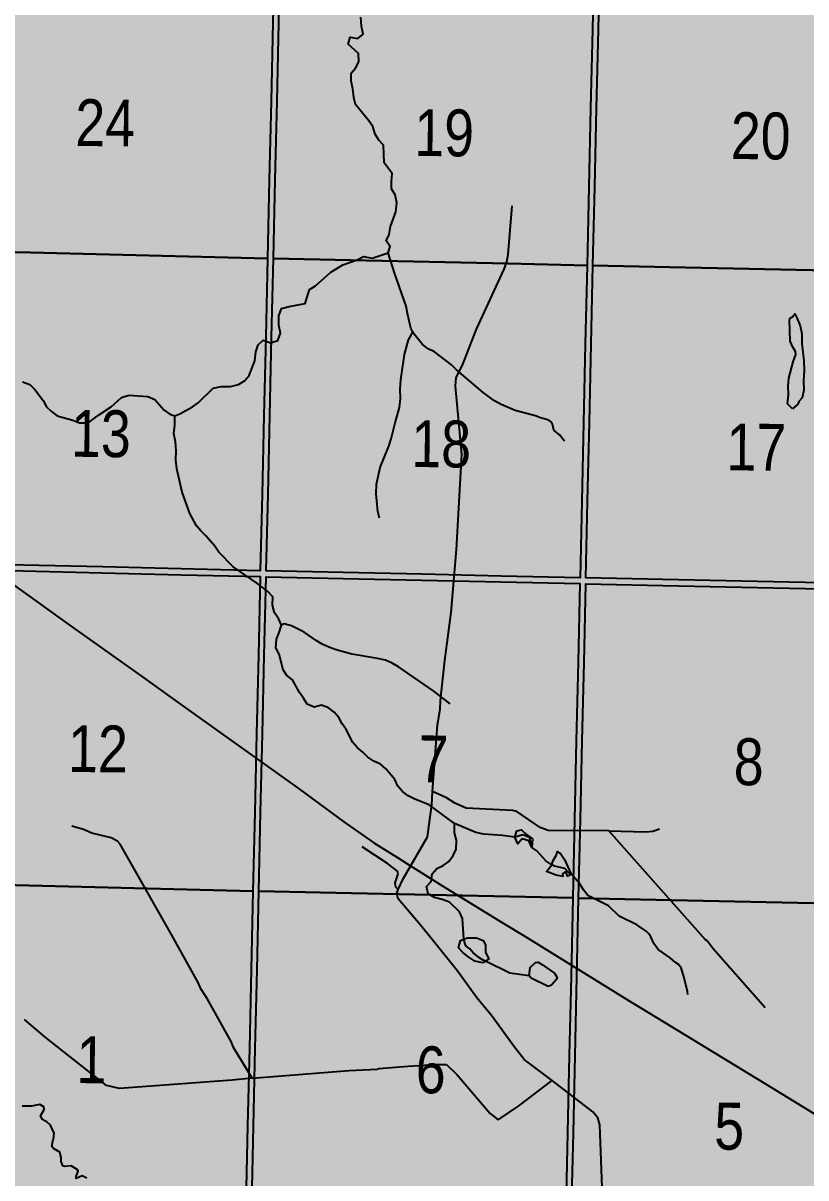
# Model space of a CAD drawing. Extents: x 406396 to 410344, y 6062839 to 6066265.
# Drawn here: x 409331.5 to 409464.7, y 6063606.8 to 6063803.4 of the extents above; entities that cross this region are included whole.
import ezdxf

# ---------------------------------------------------------------- set-up
doc = ezdxf.new("R2010")
doc.units = 0
doc.header["$LTSCALE"] = 5
doc.linetypes.add('DASHED2', pattern=[9.525, 6.35, -3.175])
for name, color, linetype in [('39', 28, 'Continuous'), ('Quarters', 8, 'Continuous'), ('RoadSeg', 57, 'DASHED2'), ('T-WATER', 160, 'Continuous')]:
    doc.layers.add(name, color=color, linetype=linetype)
doc.layers.add('ROUTE-MAP-BACKGROUND-H', color=7, linetype='Continuous', true_color=0xf0ebff)
doc.styles.add('120', font='ARIALN.TTF', dxfattribs={"height": 13})
doc.linetypes.add('TRACKS', pattern='A,3.81,[130,ltypeshp1.shx,S=6.35,R=0,X=0,Y=0],3.81', length=7.62)

msp = doc.modelspace()

# ---------------------------------------------------------------- hatches: boundary and pattern name
at = {"layer": 'ROUTE-MAP-BACKGROUND-H'}
h = msp.add_hatch(color=256, dxfattribs=at)
h.dxf.hatch_style = 1
h.paths.add_polyline_path([(410258.66, 6063255.58), (410260.58, 6063368.34), (410268.76, 6064233.9), (408843.43, 6064264.01), (408831.79, 6063292.96), (408823.13, 6062965.95), (408855.63, 6062965.09), (408869, 6062964.74), (410253.21, 6062935.45)])

# ---------------------------------------------------------------- linework, layer by layer
at = {"layer": '39', "linetype": 'TRACKS', "ltscale": 0.1, "flags": 128}
msp.add_lwpolyline([(409272.02, 6063836.82), (409271.32, 6063838.78), (409271.18, 6063839.93), (409271.21, 6063840.87), (409271.57, 6063842), (409271.73, 6063842.36), (409272.87, 6063844.9), (409272.85, 6063847.18), (409272.77, 6063847.86), (409272.11, 6063849.4), (409267.58, 6063856.61), (409266.84, 6063857.77), (409266.3, 6063858.53), (409265.25, 6063859.42), (409264.45, 6063859.9), (409261.45, 6063860.96), (409260.41, 6063861.48), (409259.86, 6063861.98), (409259.15, 6063862.64), (409258.09, 6063864.19), (409258.5, 6063862.08), (409258.99, 6063859.51), (409259.9, 6063856.62), (409261, 6063853.97), (409262.33, 6063851.54), (409264.2, 6063848.68), (409268.07, 6063842.81), (409272.02, 6063836.82), (409275.44, 6063831.57), (409276.51, 6063829.75), (409277.5, 6063827.79), (409278.63, 6063825.18), (409279.49, 6063822.26), (409284.43, 6063797.05), (409284.9, 6063794.76), (409285.73, 6063790.53), (409286.57, 6063786.42), (409287.62, 6063781.18), (409287.78, 6063779.89), (409287.89, 6063777.63), (409287.93, 6063777.06), (409287.74, 6063770.19), (409287.44, 6063751.48), (409287.65, 6063749.32), (409288.01, 6063747.64), (409288.78, 6063745.11), (409289.23, 6063744.04), (409290.07, 6063742.54), (409291.27, 6063740.7), (409292.62, 6063739.16), (409294.13, 6063737.82), (409295.13, 6063736.81), (409297.34, 6063734.96), (409309.1, 6063725.11), (409322.39, 6063713.97), (409329.28, 6063708.22), (409339.78, 6063700.7), (409352.06, 6063691.93), (409357.73, 6063687.88), (409378.57, 6063673.01), (409386.1, 6063667.44), (409391.17, 6063663.84), (409395.22, 6063661.36), (409396.84, 6063660.35), (409402.78, 6063656.58), (409403.49, 6063656.14), (409413.22, 6063650.19), (409417.08, 6063647.83), (409435.1, 6063636.69), (409436.81, 6063635.63), (409458.88, 6063622.22), (409469.4, 6063615.74), (409471.85, 6063614.22), (409480.28, 6063609.03), (409482.82, 6063607.58), (409483.15, 6063607.4), (409486.66, 6063605.87), (409491.82, 6063604.34), (409497.41, 6063603.11), (409501.3, 6063601.89), (409503.56, 6063600.82), (409504.58, 6063600.17), (409506.47, 6063598.66), (409508.18, 6063597.01), (409509.66, 6063595.13), (409510.95, 6063593.02), (409512.55, 6063589.58), (409513.03, 6063588.36), (409515.08, 6063583.72), (409515.68, 6063582.65), (409516.41, 6063581.69), (409520.96, 6063576.13), (409522.79, 6063574.59), (409524.73, 6063573.53), (409524.97, 6063573.4), (409527.55, 6063572.57), (409531.71, 6063571.64), (409532.96, 6063571.23), (409535.08, 6063569.95), (409535.99, 6063569.14), (409536.72, 6063568.17), (409537.32, 6063567.13), (409537.83, 6063565.98), (409538.61, 6063563.45), (409538.83, 6063562), (409539.21, 6063560.71), (409540.1, 6063558.26), (409542.19, 6063553.58), (409543.82, 6063550.19), (409544.58, 6063549.27), (409544.98, 6063548.88), (409545.25, 6063548.62), (409545.43, 6063548.44), (409547.24, 6063546.91), (409551.16, 6063543.98), (409553.76, 6063541.61), (409555.37, 6063539.85), (409556.09, 6063538.86), (409556.67, 6063537.76), (409557.69, 6063535.48), (409558.5, 6063532.93), (409559.11, 6063530.22), (409559.96, 6063526.1), (409560.95, 6063522.04), (409562.32, 6063518.36), (409564, 6063515.03), (409564.47, 6063513.81), (409564.77, 6063512.46), (409565.19, 6063511.22), (409565.47, 6063509.86), (409566.84, 6063506.2), (409568.73, 6063502.94), (409570.29, 6063501.15), (409571.11, 6063500.27), (409572.02, 6063499.51), (409574.35, 6063497.8), (409575.08, 6063497.28), (409579.07, 6063493.95), (409580.38, 6063492.44), (409581.39, 6063490.99), (409582.32, 6063489.31), (409583.1, 6063487.61), (409583.56, 6063486.16), (409584.13, 6063483.93), (409584.36, 6063482.39), (409584.41, 6063481.03), (409584.29, 6063478.12), (409583.9, 6063476.13), (409583.47, 6063474.37), (409582.83, 6063472.79), (409581.84, 6063470.79), (409578.5, 6063464.49), (409577.58, 6063462.48), (409576.92, 6063460.63), (409576.52, 6063458.87), (409576.3, 6063456.96), (409576.32, 6063455.43), (409576.49, 6063453.54), (409576.66, 6063452.63), (409577.29, 6063450.09), (409577.88, 6063448.24), (409578.28, 6063447.27), (409579.69, 6063444.65), (409581.17, 6063442.45), (409582.3, 6063441.26), (409583.47, 6063440.25), (409584.97, 6063439.14), (409587.28, 6063437.87), (409589.01, 6063437.13), (409591.9, 6063436.35), (409597.08, 6063436.05), (409599.85, 6063436.48), (409600.49, 6063436.58), (409602.5, 6063437.16), (409602.76, 6063437.23), (409603.02, 6063437.3), (409606.03, 6063438.17), (409608.84, 6063438.74), (409610.49, 6063438.83), (409615.41, 6063438.84), (409619.06, 6063438.97), (409621.69, 6063439.46), (409629.01, 6063441.93), (409631.64, 6063442.49), (409643.31, 6063443.27), (409645.71, 6063443.19), (409647.19, 6063443.09), (409653.3, 6063442.68), (409659.64, 6063443.22), (409662.48, 6063442.85), (409664.59, 6063442.15), (409665.9, 6063441.43), (409666.46, 6063441.06), (409666.96, 6063440.73), (409668.25, 6063439.55), (409669.32, 6063438.26), (409675.21, 6063431.64), (409676.26, 6063430.74), (409678.61, 6063428.99), (409679.79, 6063428.33), (409692.44, 6063421.82), (409693.66, 6063421.26), (409694.83, 6063420.84), (409695.98, 6063420.6), (409697.12, 6063420.48), (409698.29, 6063420.51), (409702.83, 6063420.92), (409704.14, 6063420.94), (409705.51, 6063420.83), (409706.86, 6063420.49), (409707.94, 6063420.04), (409708.96, 6063419.47), (409709.95, 6063418.79), (409710.97, 6063417.85), (409711.88, 6063416.7), (409714.68, 6063412.19), (409715.89, 6063410.42), (409716.61, 6063409.72), (409718.04, 6063408.55), (409719.39, 6063407.8), (409723.58, 6063405.98), (409728.97, 6063403.69), (409731.46, 6063403.2), (409733.51, 6063403.24), (409735.73, 6063403.91), (409737.83, 6063404.96), (409739.69, 6063405.6), (409741.54, 6063406.45), (409743.38, 6063407.07), (409746.68, 6063407.55), (409748.65, 6063407.62), (409752.07, 6063407.92), (409753.14, 6063408.01), (409757.45, 6063407.95), (409759.35, 6063407.76), (409761.55, 6063407.41), (409761.81, 6063407.37), (409766.84, 6063406.25), (409772.96, 6063403.66), (409774.8, 6063402.57), (409776.18, 6063401.54), (409777.74, 6063399.97), (409778.92, 6063398.54), (409783.91, 6063394.32), (409790.27, 6063389.52), (409792.52, 6063388.3), (409796.84, 6063386.74), (409799.2, 6063386.03), (409802.58, 6063384.04), (409806.13, 6063380.17), (409809.39, 6063376.59), (409812.67, 6063373.5), (409820.51, 6063369.76), (409823.36, 6063368.05), (409825.79, 6063366.82), (409827.92, 6063365.28), (409830.31, 6063362.87), (409834.73, 6063358.21), (409839.01, 6063353.73), (409839.57, 6063353.3), (409840.7, 6063352.43), (409842.98, 6063351.08), (409847.86, 6063348.01), (409850.02, 6063346.24), (409859.19, 6063336.57), (409866.61, 6063328.88), (409869.32, 6063325.95), (409871.06, 6063323.53), (409872.24, 6063321.22), (409873.15, 6063318.49), (409875.49, 6063307.66), (409876.28, 6063303.52), (409876.99, 6063299.9), (409877.29, 6063298.61), (409877.5, 6063297.69), (409878.09, 6063294.03), (409878.09, 6063291.03), (409877.75, 6063288.56), (409874.31, 6063274.14), (409874.01, 6063272.3), (409873.93, 6063269.93), (409874.24, 6063266.76), (409875.67, 6063259.98), (409879.27, 6063242.81), (409881.31, 6063233.17), (409882, 6063229.89), (409883.32, 6063221.09), (409887.74, 6063187.55), (409888.65, 6063181.87), (409890.75, 6063173.22), (409895.34, 6063155.26), (409895.71, 6063154.09), (409896.72, 6063151.72), (409898.03, 6063149.68), (409898.81, 6063148.79), (409900.65, 6063147.23), (409903.37, 6063144.79), (409907.21, 6063141.73), (409908.8, 6063140.02), (409910.81, 6063137.12), (409911.16, 6063136.49), (409915.77, 6063128.32), (409921.41, 6063118.39), (409921.97, 6063117.51), (409924.34, 6063114.59), (409926.86, 6063112.07), (409939.66, 6063099.28), (409940.72, 6063098.29), (409941.51, 6063097.38), (409943, 6063095.46), (409943.51, 6063094.65), (409944.94, 6063092.29), (409947.26, 6063087.94), (409947.93, 6063086.97), (409949.04, 6063084.88), (409949.64, 6063083.71), (409950.86, 6063081.66), (409951.4, 6063080.48), (409952.87, 6063077.79), (409953.16, 6063077.25), (409954.62, 6063073.79), (409954.97, 6063072.52), (409955.42, 6063069.67), (409958.4, 6063056.2), (409959.88, 6063049.52), (409962.65, 6063036.87), (409963.38, 6063034.33), (409964.27, 6063032.03), (409965.36, 6063029.89), (409968.82, 6063024.97), (409980.36, 6063008.81), (409981.27, 6063007.64), (409984.47, 6063004.15), (409992.59, 6062995.54), (409993.54, 6062994.51), (410001.27, 6062986.07), (410002.72, 6062984.56), (410004.08, 6062982.94), (410005.13, 6062981.24), (410006.03, 6062979.26), (410006.57, 6062977.31), (410006.77, 6062975.33), (410006.77, 6062973.33), (410006.27, 6062970.34), (410005.34, 6062967.06), (410004.61, 6062965.02), (410003.54, 6062961.03), (410001.48, 6062954.07), (410001.16, 6062953.06), (410000.78, 6062951.35), (410000.77, 6062947.99), (410001.11, 6062943.61), (410001.31, 6062941.88), (410001.35, 6062941.02)], dxfattribs=at)
at = {"layer": 'Quarters'}
for points in [[(409373.11, 6063763.36), (409359.67, 6063763.69), (409346.24, 6063764.01), (409332.8, 6063764.34), (409319.71, 6063764.65), (409320.02, 6063778.04), (409320.33, 6063791.42), (409320.64, 6063804.8), (409320.96, 6063818.18), (409334.05, 6063817.86), (409347.48, 6063817.53), (409360.91, 6063817.21), (409374.34, 6063816.88), (409374.03, 6063803.5), (409373.72, 6063790.12), (409373.41, 6063776.74)], [(409427.48, 6063762.17), (409414.06, 6063762.47), (409400.63, 6063762.76), (409387.2, 6063763.05), (409374.11, 6063763.34), (409374.42, 6063776.72), (409374.72, 6063790.1), (409375.03, 6063803.48), (409375.34, 6063816.86), (409388.43, 6063816.57), (409401.85, 6063816.28), (409415.27, 6063815.99), (409428.7, 6063815.69), (409428.39, 6063802.31), (409428.09, 6063788.93), (409427.79, 6063775.55)], [(409481.87, 6063760.98), (409468.44, 6063761.28), (409455.01, 6063761.57), (409441.58, 6063761.86), (409428.49, 6063762.15), (409428.79, 6063775.53), (409429.09, 6063788.91), (409429.4, 6063802.29), (409429.7, 6063815.67), (409442.79, 6063815.39), (409456.21, 6063815.09), (409469.64, 6063814.8), (409483.06, 6063814.5), (409482.76, 6063801.12), (409482.46, 6063787.74), (409482.17, 6063774.36)], [(409373.11, 6063763.36), (409372.8, 6063749.98), (409372.49, 6063736.6), (409372.18, 6063723.22), (409371.88, 6063710.17), (409358.44, 6063710.5), (409345.01, 6063710.82), (409331.57, 6063711.15), (409318.46, 6063711.47), (409318.77, 6063724.51), (409319.08, 6063737.89), (409319.39, 6063751.27), (409319.71, 6063764.65), (409332.8, 6063764.34), (409346.24, 6063764.01), (409359.67, 6063763.69)], [(409427.48, 6063762.17), (409427.18, 6063748.79), (409426.88, 6063735.41), (409426.58, 6063722.03), (409426.28, 6063708.98), (409412.85, 6063709.28), (409399.42, 6063709.57), (409385.98, 6063709.86), (409372.89, 6063710.15), (409373.19, 6063723.2), (409373.49, 6063736.58), (409373.8, 6063749.96), (409374.11, 6063763.34), (409387.2, 6063763.05), (409400.63, 6063762.76), (409414.06, 6063762.47)], [(409481.87, 6063760.98), (409481.57, 6063747.6), (409481.27, 6063734.22), (409480.98, 6063720.84), (409480.68, 6063707.79), (409467.25, 6063708.09), (409453.82, 6063708.38), (409440.38, 6063708.68), (409427.29, 6063708.96), (409427.58, 6063722.01), (409427.88, 6063735.39), (409428.19, 6063748.77), (409428.49, 6063762.15), (409441.58, 6063761.86), (409455.01, 6063761.57), (409468.44, 6063761.28)], [(409370.63, 6063655.65), (409357.19, 6063655.97), (409343.74, 6063656.3), (409330.3, 6063656.63), (409317.19, 6063656.94), (409317.5, 6063670.32), (409317.82, 6063683.7), (409318.13, 6063697.08), (409318.44, 6063710.46), (409331.54, 6063710.15), (409344.98, 6063709.82), (409358.42, 6063709.49), (409371.86, 6063709.17), (409371.55, 6063695.79), (409371.25, 6063682.41), (409370.94, 6063669.03)], [(409425.05, 6063654.46), (409411.61, 6063654.75), (409398.17, 6063655.04), (409384.74, 6063655.34), (409371.63, 6063655.62), (409371.94, 6063669), (409372.25, 6063682.39), (409372.56, 6063695.77), (409372.86, 6063709.15), (409385.96, 6063708.86), (409399.39, 6063708.57), (409412.83, 6063708.27), (409426.26, 6063707.98), (409425.96, 6063694.6), (409425.65, 6063681.22), (409425.35, 6063667.84)], [(409479.47, 6063653.27), (409466.03, 6063653.56), (409452.6, 6063653.86), (409439.16, 6063654.15), (409426.05, 6063654.44), (409426.36, 6063667.82), (409426.66, 6063681.2), (409426.96, 6063694.58), (409427.26, 6063707.96), (409440.36, 6063707.67), (409453.8, 6063707.38), (409467.23, 6063707.08), (409480.66, 6063706.79), (409480.36, 6063693.41), (409480.07, 6063680.03), (409479.77, 6063666.65)], [(409370.63, 6063655.65), (409370.32, 6063642.27), (409370.02, 6063628.88), (409369.71, 6063615.66), (409369.41, 6063602.45), (409355.96, 6063602.78), (409342.51, 6063603.12), (409329.06, 6063603.46), (409315.95, 6063603.79), (409316.26, 6063616.99), (409316.57, 6063630.18), (409316.88, 6063643.56), (409317.19, 6063656.94), (409330.3, 6063656.63), (409343.74, 6063656.3), (409357.19, 6063655.97)], [(409425.05, 6063654.46), (409424.75, 6063641.08), (409424.44, 6063627.7), (409424.15, 6063614.48), (409423.85, 6063601.26), (409410.4, 6063601.55), (409396.96, 6063601.84), (409383.52, 6063602.14), (409370.41, 6063602.42), (409370.72, 6063615.64), (409371.02, 6063628.86), (409371.33, 6063642.24), (409371.63, 6063655.62), (409384.74, 6063655.34), (409398.17, 6063655.04), (409411.61, 6063654.75)], [(409479.47, 6063653.27), (409479.17, 6063639.89), (409478.88, 6063626.51), (409478.58, 6063613.29), (409478.29, 6063600.07), (409464.85, 6063600.36), (409451.4, 6063600.65), (409437.96, 6063600.95), (409424.85, 6063601.24), (409425.15, 6063614.45), (409425.45, 6063627.67), (409425.75, 6063641.05), (409426.05, 6063654.44), (409439.16, 6063654.15), (409452.6, 6063653.86), (409466.03, 6063653.56)]]:
    msp.add_lwpolyline(points, close=True, dxfattribs=at)
at = {"layer": 'RoadSeg'}
for p, q in [((409401.05, 6063670.27), (409401.19, 6063672.57)), ((409400.99, 6063669.91), (409401.05, 6063670.27))]:
    msp.add_line(p, q, dxfattribs=at)
for points in [[(409401.19, 6063672.57), (409402.05, 6063683.92), (409402.48, 6063686.61), (409402.52, 6063688.11), (409403.28, 6063694.9), (409404.38, 6063703.05), (409405.28, 6063713.77), (409406.18, 6063729.98), (409405.11, 6063741.59), (409405.21, 6063743.06), (409406.31, 6063745.19), (409408.67, 6063751.31), (409413.37, 6063761.53), (409413.8, 6063762.76), (409414.07, 6063763.99), (409414.73, 6063772.31)], [(409431.2, 6063665.88), (409420.85, 6063665.98), (409419.52, 6063666.45), (409415.53, 6063669.18), (409414.86, 6063669.34), (409406.91, 6063669.74), (409404.98, 6063670.61), (409403.55, 6063671.54), (409401.19, 6063672.57)], [(409395.36, 6063655.93), (409396.19, 6063657.73), (409400.35, 6063664.85), (409400.99, 6063669.91)], [(409370.5, 6063623.78), (409367.31, 6063629.01), (409366.97, 6063629.91), (409362.85, 6063637.36), (409361.75, 6063639.02), (409361.38, 6063639.96), (409356.82, 6063648.14), (409348.04, 6063663.62), (409347.57, 6063664.15), (409346.51, 6063664.68), (409343.21, 6063665.52), (409341.78, 6063666.11), (409339.79, 6063666.68)], [(409431.2, 6063665.88), (409437.46, 6063665.71), (409438.66, 6063665.81), (409439.82, 6063666.21)], [(409457.8, 6063635.76), (409448.94, 6063645.78), (409447.94, 6063647.14), (409447.65, 6063647.31), (409431.2, 6063665.88)], [(409395.36, 6063655.93), (409394.96, 6063656.33), (409394.83, 6063657.06), (409395.33, 6063658.56), (409395.23, 6063659.03), (409393.53, 6063660.32), (409389.24, 6063663.15)], [(409421.55, 6063623.38), (409416.79, 6063626.98), (409415.16, 6063629.04), (409411.2, 6063634.43), (409408.74, 6063637.46), (409405.51, 6063641.92), (409401.15, 6063647.41), (409399.12, 6063649.84), (409395.36, 6063654.33), (409395.1, 6063655.23), (409395.36, 6063655.93)], [(409370.5, 6063623.78), (409367.07, 6063623.42), (409347.91, 6063622.05), (409345.71, 6063622.55), (409335.23, 6063630.8), (409331.76, 6063633.77)], [(409370.5, 6063623.78), (409387.01, 6063625.08), (409391.74, 6063625.31), (409392.07, 6063625.41), (409397.06, 6063625.81), (409401.65, 6063626.11), (409403.55, 6063626.11), (409405.35, 6063624.35), (409410.97, 6063617.79), (409412.37, 6063616.69), (409415.86, 6063619.09), (409421.55, 6063623.38)], [(409430.97, 6063587.01), (409430.51, 6063596.16), (409430.31, 6063597.49), (409429.64, 6063615.86), (409429.31, 6063617.03), (409428.48, 6063618.06), (409421.55, 6063623.38)]]:
    msp.add_lwpolyline(points, dxfattribs=at)
at = {"layer": 'T-WATER'}
for points in [[(409393.66, 6063764.29), (409393.98, 6063765.38), (409393.32, 6063766.35), (409393.78, 6063767.4), (409394.05, 6063768.77), (409394.94, 6063771.3), (409395.11, 6063772.82), (409394.83, 6063774.17), (409394.2, 6063775.18), (409394.2, 6063776.47), (409394.33, 6063777.79), (409392.93, 6063779.64), (409392.82, 6063782.61), (409392.06, 6063783.46), (409391.42, 6063784.51), (409391.05, 6063785.81), (409390.36, 6063786.77), (409388.08, 6063789.53), (409387.77, 6063790.75), (409387.61, 6063792.21), (409387.34, 6063793.53), (409387.33, 6063794.88), (409388.09, 6063795.75), (409388.67, 6063796.83), (409388.56, 6063798.24), (409386.83, 6063799.83), (409387.15, 6063801.02), (409388.47, 6063800.79), (409389.38, 6063801.54), (409389.09, 6063802.91), (409388.97, 6063804.42)], [(409357.31, 6063736.53), (409358.2, 6063736.89), (409360.35, 6063738.09), (409361.32, 6063738.77), (409363.83, 6063741.26), (409365.22, 6063741.54), (409366.83, 6063741.57), (409368.15, 6063741.88), (409369.21, 6063742.52), (409369.98, 6063743.43), (409370.94, 6063745.9), (409371.13, 6063747.42), (409371.53, 6063748.64), (409372.36, 6063749.41), (409373.62, 6063748.98), (409374.85, 6063749.37), (409375.29, 6063750.61), (409375.02, 6063751.99), (409375.01, 6063753.6), (409375.47, 6063754.84), (409376.78, 6063755.17), (409379.52, 6063755.68), (409380.24, 6063758.06), (409381.28, 6063758.66), (409383.86, 6063761.03), (409385.91, 6063762.28), (409388.38, 6063763.09), (409389.46, 6063763.66), (409390.91, 6063763.41), (409393.66, 6063764.29)], [(409397.86, 6063750.8), (409397.51, 6063751.46), (409396.9, 6063753.96), (409396.68, 6063755.23), (409394.75, 6063760.74), (409393.66, 6063764.29)], [(409392.14, 6063719.14), (409391.85, 6063720.25), (409391.59, 6063723.28), (409391.65, 6063724.92), (409392.26, 6063727.73), (409393.75, 6063731.36), (409394.17, 6063732.66), (409394.83, 6063735.38), (409395.58, 6063737.95), (409395.74, 6063739.49), (409395.69, 6063741.09), (409395.77, 6063742.66), (409396.39, 6063746.98), (409397.1, 6063749.47), (409397.86, 6063750.8)], [(409423.62, 6063732.26), (409422.77, 6063733.31), (409421.8, 6063734.12), (409421.59, 6063735.14), (409421.43, 6063735.49), (409420.95, 6063735.82), (409419.39, 6063736.27), (409418.9, 6063736.52), (409418.24, 6063736.69), (409415.23, 6063737.45), (409412.84, 6063738.48), (409411.75, 6063739.08), (409409.8, 6063740.51), (409405.28, 6063744.41), (409404.42, 6063745.25), (409401.53, 6063747.45), (409400.43, 6063747.98), (409399.48, 6063748.69), (409398.05, 6063750.43), (409397.86, 6063750.8)], [(409331.44, 6063742.36), (409332.64, 6063741.87), (409333.49, 6063741.06), (409334.95, 6063739.15), (409335.51, 6063738.07), (409336.36, 6063737.26), (409337.34, 6063736.56), (409339.98, 6063735.84), (409341.13, 6063735.34), (409342.59, 6063735.37), (409344.53, 6063736.79), (409346.53, 6063738.08), (409348.26, 6063739.67), (409349.5, 6063740.07), (409352.73, 6063739.87), (409353.92, 6063739.32), (409355.53, 6063737.54), (409356.51, 6063736.81), (409357.31, 6063736.53)], [(409375.5, 6063700.93), (409374.95, 6063702.06), (409374.28, 6063703), (409373.96, 6063704.33), (409373.99, 6063705.75), (409373.16, 6063706.62), (409371.25, 6063708.12), (409367.27, 6063710.83), (409364.8, 6063713.36), (409364.12, 6063714.34), (409362.6, 6063716.14), (409361.75, 6063716.95), (409361.01, 6063717.81), (409359.87, 6063719.95), (409358.6, 6063723.57), (409357.69, 6063727.55), (409357.52, 6063729.01), (409357.55, 6063730.6), (409357.45, 6063732.14), (409357.18, 6063733.53), (409357.35, 6063734.98), (409357.31, 6063736.53)], [(409404.16, 6063687.49), (409401.38, 6063689.69), (409395.39, 6063693.81), (409394.31, 6063694.43), (409393.17, 6063694.93), (409391.8, 6063695.25), (409387.48, 6063696), (409384.8, 6063696.7), (409383.56, 6063697.15), (409382.41, 6063697.69), (409381.36, 6063698.31), (409379.35, 6063699.72), (409377.18, 6063700.77), (409375.96, 6063701.12), (409375.5, 6063700.93)], [(409404.95, 6063667.16), (409400.61, 6063670.32), (409398.17, 6063671.27), (409397.05, 6063671.85), (409396.08, 6063672.57), (409395.3, 6063673.48), (409394.76, 6063674.63), (409393.24, 6063676.47), (409392.33, 6063677.22), (409391.2, 6063677.77), (409390.18, 6063678.46), (409389.34, 6063679.3), (409388.41, 6063680.05), (409387.62, 6063680.95), (409386.47, 6063683.13), (409385.82, 6063684.12), (409385.24, 6063685.21), (409384.46, 6063686.11), (409383.48, 6063686.84), (409382.28, 6063687.3), (409381.03, 6063686.95), (409379.86, 6063687.44), (409379.25, 6063688.49), (409378.53, 6063689.47), (409377.37, 6063691.63), (409376.41, 6063692.32), (409375.77, 6063693.33), (409375.11, 6063695.95), (409374.54, 6063697.05), (409374.61, 6063698.54), (409375.11, 6063699.65), (409375.5, 6063700.93)], [(409406.53, 6063647.44), (409406.28, 6063650.96), (409405.75, 6063652.09), (409404.06, 6063653.73), (409402.85, 6063654.2), (409401.54, 6063654.57), (409400.45, 6063655.15), (409400.15, 6063656.41), (409400.97, 6063657.26), (409401.13, 6063658.6), (409401.9, 6063659.49), (409403.02, 6063660.01), (409403.97, 6063660.7), (409404.69, 6063661.67), (409405.19, 6063662.8), (409405.26, 6063664.3), (409404.94, 6063665.57), (409404.95, 6063667.16)], [(409415.21, 6063664.84), (409413.09, 6063665.11), (409409.94, 6063665.35), (409408.53, 6063665.63), (409404.95, 6063667.16)], [(409418.1, 6063663.07), (409417.74, 6063664.7), (409416.6, 6063665.23), (409415.21, 6063664.84)], [(409421.49, 6063660.08), (409420.48, 6063660.78), (409418.91, 6063662.51), (409418.1, 6063663.07)], [(409424.74, 6063658.63), (409424.45, 6063658.71), (409423.71, 6063659.47), (409421.92, 6063659.87), (409421.49, 6063660.08)], [(409444.64, 6063638.02), (409444.57, 6063638.62), (409443.91, 6063641.28), (409443.49, 6063642.56), (409442.98, 6063643.18), (409442.54, 6063643.46), (409441.62, 6063644.27), (409439.59, 6063645.67), (409438.85, 6063646.7), (409438.31, 6063647.85), (409437.97, 6063648.36), (409437.53, 6063648.82), (409435.94, 6063649.89), (409432.95, 6063651.37), (409431.12, 6063653.12), (409427.61, 6063654.9), (409426.87, 6063655.85), (409426.19, 6063656.9), (409424.74, 6063658.63)], [(409410.22, 6063643.72), (409409.71, 6063643.94), (409409.05, 6063644.34), (409408.59, 6063644.72), (409408.1, 6063645.15), (409407.55, 6063645.78), (409407.15, 6063646.07), (409406.86, 6063646.33), (409406.72, 6063646.68), (409406.53, 6063647.44)], [(409417.6, 6063641.21), (409414.36, 6063641.65), (409410.22, 6063643.72)], [(409342.37, 6063606.76), (409341.54, 6063607.13), (409340.53, 6063606.7), (409340.53, 6063607.06), (409340.9, 6063607.93), (409340.72, 6063608.22), (409339.68, 6063608.84), (409338.6, 6063608.72), (409338.26, 6063608.86), (409338.01, 6063609.62), (409338, 6063610.24), (409337.79, 6063611.19), (409336.71, 6063611.79), (409336.41, 6063612.14), (409336.55, 6063613.13), (409336.67, 6063613.39), (409336.82, 6063614.42), (409336.17, 6063615.79), (409335.61, 6063616.32), (409334.83, 6063616.73), (409334.46, 6063617.38), (409335.09, 6063618.46), (409335.03, 6063618.91), (409334.34, 6063619.33), (409332.93, 6063619.02), (409331.35, 6063618.99)]]:
    msp.add_lwpolyline(points, dxfattribs=at)
for points in [[(409462.41, 6063737.76), (409461.6, 6063738.6), (409461.78, 6063740.11), (409461.71, 6063741.62), (409461.84, 6063742.97), (409462.55, 6063745.75), (409463, 6063747.01), (409462.93, 6063747.5), (409462.49, 6063748.26), (409462.05, 6063749.28), (409461.94, 6063752.9), (409462.07, 6063753.24), (409462.43, 6063753.42), (409462.83, 6063753.91), (409463.25, 6063753.12), (409463.72, 6063751.89), (409464.02, 6063750.52), (409464.03, 6063748.88), (409464.36, 6063745.91), (409464.4, 6063744.28), (409464.33, 6063742.59), (409464.37, 6063741), (409464.07, 6063739.6), (409463.5, 6063738.99), (409463.34, 6063738.54), (409462.41, 6063737.76)], [(409418.1, 6063663.07), (409417.56, 6063664.17), (409416.41, 6063664.51), (409415.71, 6063663.69), (409415.21, 6063664.84), (409415.54, 6063665.91), (409416.31, 6063666.05), (409417.18, 6063665.26), (409418.18, 6063664.55), (409418.1, 6063663.07)], [(409423.39, 6063658.1), (409422.25, 6063658.37), (409420.59, 6063658.95), (409421.49, 6063660.08), (409421.65, 6063660.74), (409422.26, 6063661.83), (409422.4, 6063662.35), (409422.98, 6063662.04), (409423.64, 6063661), (409424.74, 6063658.63), (409424.48, 6063658.29), (409424.14, 6063658.18), (409423.88, 6063658.95), (409423.31, 6063658.57), (409423.39, 6063658.1)], [(409409.76, 6063643.4), (409408.39, 6063643.73), (409407.37, 6063644.39), (409406.4, 6063645.14), (409405.59, 6063646), (409405.94, 6063647.21), (409406.53, 6063647.44), (409407.14, 6063647.68), (409408.65, 6063647.7), (409409.81, 6063647.22), (409410.17, 6063646.47), (409410.2, 6063645.2), (409410.75, 6063644.08), (409410.22, 6063643.72), (409409.76, 6063643.4)], [(409420.86, 6063639.37), (409417.97, 6063640.82), (409417.6, 6063641.21), (409417.82, 6063642.65), (409418.72, 6063643.45), (409419.16, 6063643.53), (409419.88, 6063643.09), (409421.92, 6063641.68), (409422.37, 6063640.93), (409422.2, 6063640.53), (409421.43, 6063639.62), (409420.86, 6063639.37)]]:
    msp.add_lwpolyline(points, close=True, dxfattribs=at)

# ---------------------------------------------------------------- texts
at = {"layer": 'RoadSeg', "style": '120'}
for s, height, p in [('24', 7.978, (409340.37, 6063782.5)), ('19', 7.978, (409398.05, 6063780.8)), ('20', 7.978, (409451.91, 6063780.28)), ('13', 7.978, (409339.64, 6063729.59)), ('18', 7.978, (409397.54, 6063727.84)), ('17', 7.978, (409451.17, 6063727.28)), ('12', 7.978, (409339.14, 6063675.92)), ('7', 7.98, (409398.78, 6063674.17)), ('8', 7.98, (409452.41, 6063673.69)), ('1', 7.98, (409340.57, 6063622.95)), ('6', 7.98, (409398.3, 6063621.24)), ('5', 7.98, (409449.1, 6063611.65))]:
    msp.add_text(s, height=height, rotation=359.4504, dxfattribs=at).set_placement(p)

doc.saveas('drawing.dxf')
